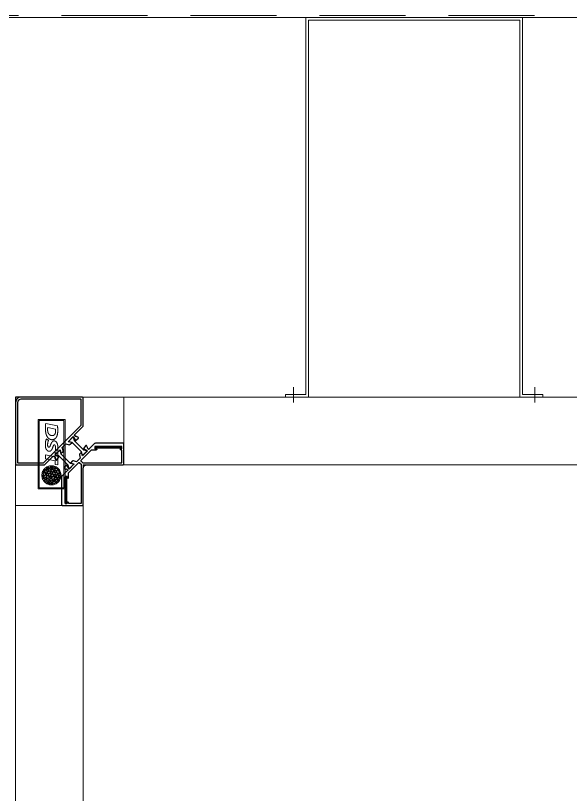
# Model space of a CAD drawing. Header units: millimetres. Extents: x 174875 to 182855, y -330615 to -324972.
# Drawn here: x 178887 to 179296, y -326746 to -326172 of the extents above; entities that cross this region are included whole.
import ezdxf

# ---------------------------------------------------------------- set-up
doc = ezdxf.new("R2010")
doc.units = ezdxf.units.MM
doc.header["$LTSCALE"] = 20
for name, pattern in [('CENTER', [2, 1.25, -0.25, 0.25, -0.25]), ('CENTER2', [28.575, 19.05, -3.175, 3.175, -3.175]), ('HIDDEN2', [4.7625, 3.175, -1.5875]), ('SLD-实线', [0])]:
    doc.linetypes.add(name, pattern=pattern)
doc.layers.get('0').update_dxf_attribs({"lineweight": 15})
for name, color, linetype, lineweight in [('Center', 1, 'CENTER', 9), ('Center2', 1, 'CENTER2', 9), ('from', 7, 'Continuous', 15), ('型材专用图层', 7, 'Continuous', 15), ('粗实线', 7, 'SLD-实线', 25)]:
    doc.layers.add(name, color=color, linetype=linetype, lineweight=lineweight)

# ---------------------------------------------------------------- blocks, each defined once
blk = doc.blocks.new('20230914.152401')
for p, q in [((0, 0), (0, 76)), ((80, 80), (4, 80)), ((80, 30), (80, 80)), ((80, 30), (50, 30)), ((50, 0), (50, 30)), ((50, 0), (0, 0))]:
    blk.add_line(p, q)
blk.add_open_spline([(0, 76), (0.06, 76.53), (0.18, 77.58), (1.11, 78.9), (2.43, 79.82), (3.48, 79.94), (4, 80)], degree=3)
at = {"layer": 'Center2'}
for p, q in [((16.6, 12.36), (16.6, 63.64)), ((16.6, 63.64), (36.6, 63.64)), ((36.6, 63.64), (36.6, 12.36)), ((17.46, 62.78), (35.74, 62.78)), ((17.46, 13.22), (17.46, 62.78)), ((30.95, 58.85), (22.23, 60.6)), ((29.49, 56.35), (23.71, 57.51)), ((35.74, 62.78), (35.74, 13.22)), ((24.24, 48.04), (22.78, 49.27)), ((29.17, 49.45), (28.91, 49.22)), ((29.38, 40.46), (31.1, 40.12)), ((22.11, 37.35), (22.11, 34.5)), ((29.29, 35.91), (22.11, 37.35)), ((22.11, 34.5), (29.29, 33.06)), ((29.29, 39.29), (29.29, 35.91)), ((31.1, 38.93), (29.29, 39.29)), ((31.1, 30), (31.1, 38.93)), ((29.29, 33.06), (29.29, 30.36)), ((29.29, 30.36), (31.1, 30)), ((36.6, 12.36), (16.6, 12.36)), ((35.74, 13.22), (17.46, 13.22))]:
    blk.add_line(p, q, dxfattribs=at)
blk.add_circle((26.5, 22.37), 7.07, dxfattribs=at)
for centre, radius, start, end in [((26.5, 22.37), 6.41, 82.09788, 100.34349), ((26.5, 22.37), 6.41, 169.10756, 169.8032), ((26.5, 22.37), 6.41, 150.28497, 160.98062), ((26.5, 22.37), 6.41, 135.50273, 144.27151), ((14.09, 24.62), 8.15, 340.12069, 359.41558), ((14.09, 24.62), 8.15, 8.25949, 15.91793), ((14.32, 24.51), 8.57, 4.98671, 16.40211), ((14.32, 24.51), 8.57, 345.4556, 356.33145), ((26.5, 22.37), 6.41, 108.57702, 126.01963), ((14.47, 24.54), 10.72, 13.52757, 21.32486), ((14.47, 24.54), 10.72, 353.54483, 6.45025), ((14.1, 24.57), 11.64, 7.84478, 16.67487), ((14.1, 24.57), 11.64, 353.69517, 1.57963), ((14.02, 24.51), 14.01, 15.00987, 17.45405), ((14.02, 24.51), 14.01, 345.97703, 354.74934), ((14.02, 24.51), 14.01, 0.62165, 9.2049), ((14.14, 24.51), 14.53, 10.31311, 16.27072), ((26.5, 22.37), 6.41, 59.94397, 75.71844), ((14.14, 24.51), 14.53, 358.69247, 5.32374), ((26.5, 22.37), 6.41, 47.25913, 52.97627), ((14.56, 24.62), 16.47, 4.23942, 8.56969), ((14.56, 24.62), 16.47, 352.05391, 359.14881), ((14.7, 24.52), 16.92, 352.54627, 357.90201), ((14.7, 24.52), 16.92, 2.22642, 6.17972), ((26.5, 22.37), 6.41, 29.00782, 38.33673), ((26.5, 22.37), 6.41, 14.65487, 23.33312), ((26.5, 22.37), 6.41, 1.34077, 8.75753), ((26.5, 22.37), 6.41, 177.72633, 188.64392), ((26.5, 22.37), 6.41, 194.7058, 203.89246), ((14.09, 24.62), 8.15, 323.47725, 331.51632), ((26.5, 22.37), 6.41, 213.59099, 230.89856), ((14.32, 24.51), 8.57, 324.68922, 335.56325), ((14.47, 24.54), 10.72, 318.15072, 326.27849), ((14.1, 24.57), 11.64, 324.33093, 332.4747), ((14.47, 24.54), 10.72, 333.30582, 346.80944), ((14.1, 24.57), 11.64, 339.14223, 346.80527), ((14.14, 24.51), 14.53, 324.08869, 330.50353), ((14.02, 24.51), 14.01, 331.2041, 340.35732), ((14.14, 24.51), 14.53, 335.37498, 342.04016), ((14.14, 24.51), 14.53, 347.23181, 353.81887), ((14.56, 24.62), 16.47, 330.06691, 335.15534), ((14.7, 24.52), 16.92, 333.13034, 337.32769), ((26.5, 22.37), 6.41, 300.97332, 311.09653), ((14.56, 24.62), 16.47, 340.26122, 347.15166), ((14.7, 24.52), 16.92, 342.13434, 347.40535), ((26.5, 22.37), 6.41, 316.24954, 326.37068), ((26.5, 22.37), 6.41, 332.73381, 338.85903), ((26.5, 22.37), 6.41, 344.12704, 355.80509), ((26.5, 22.37), 6.41, 239.938, 258.38488), ((14.02, 24.51), 14.01, 323.02871, 326.42348), ((26.5, 22.37), 6.41, 264.64097, 280.47229), ((26.5, 22.37), 6.41, 287.21514, 291.37747)]:
    blk.add_arc(centre, radius, start, end, dxfattribs=at)
for points, knots in [([(22.23, 60.6), (22.18, 59.77), (22.08, 58.1), (22.04, 55.6), (22.3, 53.3), (23.01, 51.32), (24.07, 49.74), (25.69, 48.64), (27.44, 48.55), (28.84, 49.06), (29.81, 49.9), (30.45, 51), (31.02, 52.87), (31.26, 55.53), (31.06, 57.74), (30.95, 58.85)], [0, 0, 0, 0, 0.093743, 0.187488, 0.281183, 0.351524, 0.42189, 0.492191, 0.562334, 0.60939, 0.656365, 0.703235, 0.750325, 0.875078, 1, 1, 1, 1]), ([(23.71, 57.51), (23.67, 56.86), (23.58, 55.58), (23.91, 53.62), (24.96, 52.3), (26.11, 51.66), (26.98, 51.59), (27.74, 51.65), (28.55, 52.02), (29.32, 53.04), (29.6, 54.63), (29.53, 55.78), (29.49, 56.35)], [0, 0, 0, 0, 0.140716, 0.280942, 0.421244, 0.49092, 0.562109, 0.609483, 0.656011, 0.750071, 0.874889, 1, 1, 1, 1]), ([(22.78, 49.27), (22.51, 48.54), (21.99, 47.1), (21.96, 45.1), (22.05, 43.49), (22.25, 42.28), (22.82, 41.32), (23.38, 40.56), (24.15, 40.14), (24.92, 40.02), (25.69, 40.21), (26.4, 40.79), (26.98, 41.65), (27.49, 42.92), (27.78, 43.98), (28.23, 44.69), (28.5, 44.83), (28.74, 44.83), (28.96, 44.76), (29.32, 44.3), (29.43, 43.4), (29.41, 42.05), (29.39, 41.06), (29.38, 40.46)], [0, 0, 0, 0, 0.105326, 0.210557, 0.269959, 0.328741, 0.375109, 0.422334, 0.456894, 0.492399, 0.52708, 0.562708, 0.614961, 0.667509, 0.750007, 0.765627, 0.78141, 0.789369, 0.797148, 0.812854, 0.865032, 0.917532, 1, 1, 1, 1]), ([(31.1, 40.12), (31.14, 40.85), (31.24, 42.31), (31.2, 44.16), (30.83, 45.59), (30.39, 46.61), (29.65, 47.46), (28.68, 47.8), (27.81, 47.69), (26.99, 47.11), (26.24, 45.9), (25.76, 44.53), (25.34, 43.53), (25.02, 43.16), (24.81, 43.02), (24.55, 43.02), (24.17, 43.1), (23.86, 43.58), (23.63, 44.4), (23.62, 45.95), (23.99, 47.21), (24.24, 48.04)], [0, 0, 0, 0, 0.105642, 0.211237, 0.26401, 0.316814, 0.369518, 0.421958, 0.457097, 0.491977, 0.562613, 0.656463, 0.703357, 0.715359, 0.726994, 0.738751, 0.750755, 0.781475, 0.812591, 0.875377, 1, 1, 1, 1]), ([(27.33, 47.3), (27.49, 47.43), (27.84, 47.7), (28.68, 47.79), (29.65, 47.46), (30.63, 46.32), (31.18, 44.52), (31.24, 42.32), (31.14, 40.85), (31.1, 40.12)], [0, 0, 0, 0, 0.059082, 0.131482, 0.239528, 0.34812, 0.564768, 0.782336, 1, 1, 1, 1]), ([(24.79, 43.04), (24.79, 43.04), (24.88, 43.05), (24.98, 43.13), (25.06, 43.22), (25.08, 43.24)], [0, 0, 0, 0, 0.039655, 0.70753, 1, 1, 1, 1]), ([(28.19, 44.58), (28.14, 44.52), (27.63, 43.85), (27.35, 42.41), (26.68, 41.02), (26.11, 40.6), (26.03, 40.54)], [0, 0, 0, 0, 0.049887, 0.545355, 0.932005, 1, 1, 1, 1]), ([(20.19, 23.5), (20.49, 23.2), (20.9, 22.77), (21.54, 22.32), (21.68, 22.01), (21.76, 21.85)], [0, 0, 0, 0, 0.5566654, 0.7790892, 1, 1, 1, 1]), ([(21.76, 21.85), (21.66, 22.05), (21.46, 22.44), (20.76, 22.82), (20.41, 23.24), (20.19, 23.5)], [0, 0, 0, 0, 0.280004, 0.562578, 1, 1, 1, 1]), ([(22.24, 24.54), (22.08, 24.4), (21.75, 24.11), (21.16, 23.97), (20.62, 23.86), (20.34, 23.67), (20.21, 23.58)], [0, 0, 0, 0, 0.278304, 0.560383, 0.784062, 1, 1, 1, 1]), ([(20.44, 24.45), (20.72, 24.52), (21.11, 24.6), (21.59, 24.77), (21.81, 24.95), (21.86, 25.12), (21.84, 25.21), (21.8, 25.28), (21.72, 25.36), (21.44, 25.51), (21.16, 25.53), (20.93, 25.54)], [0, 0, 0, 0, 0.314062, 0.437625, 0.561039, 0.60854, 0.631069, 0.653957, 0.702773, 0.752043, 1, 1, 1, 1]), ([(21.3, 26.11), (21.48, 26.09), (21.79, 26.07), (22.05, 25.88), (22.16, 25.79)], [0, 0, 0, 0, 0.55805, 1, 1, 1, 1]), ([(22.16, 25.79), (22.01, 25.9), (21.76, 26.09), (21.44, 26.1), (21.3, 26.11)], [0, 0, 0, 0, 0.560096, 1, 1, 1, 1]), ([(22.55, 26.93), (22.71, 26.83), (23.04, 26.64), (23.61, 26.71), (24.09, 26.71), (24.39, 26.58), (24.57, 26.53), (24.66, 26.41), (24.66, 26.26), (24.62, 26.12), (24.51, 26.03), (24.25, 25.93), (23.68, 25.7), (23.19, 25.43), (22.86, 25.25)], [0, 0, 0, 0, 0.123361, 0.248792, 0.374043, 0.436042, 0.468003, 0.498078, 0.530906, 0.561854, 0.591938, 0.624463, 0.750042, 1, 1, 1, 1]), ([(22.88, 23.96), (23.19, 23.79), (23.66, 23.52), (24.23, 23.25), (24.49, 23.06), (24.6, 22.91), (24.62, 22.81), (24.61, 22.72), (24.57, 22.64), (24.44, 22.53), (24.13, 22.45), (23.51, 22.46), (22.97, 22.4), (22.62, 22.36)], [0, 0, 0, 0, 0.2494467, 0.3742887, 0.4443229, 0.4721389, 0.5003434, 0.5157386, 0.5311693, 0.5636012, 0.6264707, 0.7513308, 1, 1, 1, 1]), ([(22.73, 27.55), (22.92, 27.44), (23.29, 27.23), (24.07, 27.38), (24.58, 27.17), (24.89, 27.05)], [0, 0, 0, 0, 0.274321, 0.562973, 1, 1, 1, 1]), ([(24.89, 27.05), (24.49, 27.18), (23.93, 27.36), (23.16, 27.27), (22.87, 27.46), (22.73, 27.55)], [0, 0, 0, 0, 0.557146, 0.782697, 1, 1, 1, 1]), ([(25.12, 25.75), (24.8, 25.52), (24.32, 25.18), (23.67, 24.95), (23.34, 24.83), (23.2, 24.74), (23.14, 24.67), (23.12, 24.63), (23.12, 24.58), (23.15, 24.53), (23.21, 24.48), (23.32, 24.42), (23.51, 24.32), (23.83, 24.13), (24.44, 23.91), (24.86, 23.56), (25.12, 23.34)], [0, 0, 0, 0, 0.247907, 0.372871, 0.434636, 0.468072, 0.479207, 0.489111, 0.497735, 0.509355, 0.523208, 0.54851, 0.591912, 0.657915, 0.781436, 1, 1, 1, 1]), ([(25.12, 23.34), (24.77, 23.6), (24.26, 23.96), (23.6, 24.27), (23.31, 24.42), (23.18, 24.5), (23.13, 24.55), (23.12, 24.59), (23.12, 24.63), (23.14, 24.67), (23.2, 24.74), (23.28, 24.79), (23.36, 24.82), (23.39, 24.84)], [0, 0, 0, 0, 0.477896, 0.682308, 0.785923, 0.831278, 0.84613, 0.859424, 0.87421, 0.89119, 0.910278, 0.967602, 1, 1, 1, 1]), ([(25.25, 27.91), (25.42, 27.81), (25.76, 27.61), (26.36, 27.67), (26.85, 27.71), (27.18, 27.63), (27.36, 27.56), (27.45, 27.47), (27.48, 27.37), (27.47, 27.29), (27.43, 27.23), (27.32, 27.13), (27.03, 27), (26.38, 26.81), (25.93, 26.42), (25.63, 26.16)], [0, 0, 0, 0, 0.123108, 0.249347, 0.374166, 0.436463, 0.46823, 0.499605, 0.515911, 0.531572, 0.54721, 0.563188, 0.625645, 0.750445, 1, 1, 1, 1]), ([(25.35, 28.67), (25.36, 28.62), (25.4, 28.52), (25.49, 28.4), (25.63, 28.34), (25.93, 28.29), (26.38, 28.34), (26.98, 28.33), (27.36, 28.2), (27.55, 28.14)], [0, 0, 0, 0, 0.064835, 0.125549, 0.188639, 0.250649, 0.500915, 0.752172, 1, 1, 1, 1]), ([(27.55, 28.14), (27.16, 28.24), (26.58, 28.38), (25.93, 28.29), (25.63, 28.34), (25.49, 28.4), (25.4, 28.52), (25.36, 28.62), (25.35, 28.67)], [0, 0, 0, 0, 0.497414, 0.748515, 0.810731, 0.874032, 0.934949, 1, 1, 1, 1]), ([(25.74, 24.89), (26.08, 24.76), (26.6, 24.55), (27.23, 24.41), (27.51, 24.24), (27.66, 24.12), (27.7, 24), (27.7, 23.91), (27.65, 23.83), (27.51, 23.74), (27.2, 23.62), (26.54, 23.6), (26.02, 23.42), (25.67, 23.29)], [0, 0, 0, 0, 0.249064, 0.374289, 0.436847, 0.468145, 0.500637, 0.515855, 0.530657, 0.563345, 0.627767, 0.75222, 1, 1, 1, 1]), ([(27.97, 23.23), (27.59, 23.14), (27.03, 23.01), (26.37, 22.89), (26.07, 22.81), (25.94, 22.74), (25.88, 22.66), (25.84, 22.54), (25.86, 22.39), (25.98, 22.22), (26.3, 22.1), (26.88, 21.76), (27.32, 21.37), (27.61, 21.12)], [0, 0, 0, 0, 0.248338, 0.373091, 0.436219, 0.451697, 0.467201, 0.499295, 0.531164, 0.56123, 0.625683, 0.751021, 1, 1, 1, 1]), ([(27.84, 26.75), (27.52, 26.57), (27.04, 26.3), (26.47, 25.99), (26.19, 25.87), (26.08, 25.77), (26.04, 25.69), (26.04, 25.57), (26.1, 25.43), (26.26, 25.33), (26.57, 25.22), (27.2, 25.08), (27.69, 24.83), (28.02, 24.66)], [0, 0, 0, 0, 0.249909, 0.375069, 0.438615, 0.454061, 0.46952, 0.501531, 0.53276, 0.563412, 0.628159, 0.752211, 1, 1, 1, 1]), ([(26.12, 25.43), (26.12, 25.43), (26.08, 25.46), (26.04, 25.57), (26.04, 25.69), (26.08, 25.77), (26.16, 25.85), (26.24, 25.88), (26.3, 25.91)], [0, 0, 0, 0, 0.026438, 0.247997, 0.475102, 0.584784, 0.694366, 1, 1, 1, 1]), ([(26.06, 26.47), (26.22, 26.61), (26.54, 26.88), (26.97, 26.96), (27.16, 27.06), (27.18, 27.07)], [0, 0, 0, 0, 0.4953764, 0.9473154, 1, 1, 1, 1]), ([(28.43, 27.11), (28.64, 27.3), (29.02, 27.64), (29.5, 27.83), (29.71, 27.91)], [0, 0, 0, 0, 0.558813, 1, 1, 1, 1]), ([(28.6, 25.85), (28.96, 25.71), (29.51, 25.5), (30.19, 25.41), (30.52, 25.3), (30.68, 25.19), (30.75, 25.08), (30.73, 24.98), (30.68, 24.89), (30.54, 24.77), (30.19, 24.73), (29.53, 24.62), (29, 24.35), (28.66, 24.17)], [0, 0, 0, 0, 0.249452, 0.375302, 0.437447, 0.468826, 0.500194, 0.515589, 0.531872, 0.564572, 0.627321, 0.752399, 1, 1, 1, 1]), ([(30.99, 25.83), (30.6, 25.92), (30.03, 26.04), (29.37, 26.2), (29.02, 26.28), (28.87, 26.42), (28.82, 26.58), (28.89, 26.76), (29.1, 26.93), (29.6, 27.14), (30.04, 27.34), (30.36, 27.48)], [0, 0, 0, 0, 0.280931, 0.421163, 0.49239, 0.527607, 0.563084, 0.609783, 0.656414, 0.750349, 1, 1, 1, 1]), ([(31.03, 24.37), (30.68, 24.21), (30.15, 23.98), (29.49, 23.9), (29.16, 23.81), (29.01, 23.68), (28.97, 23.53), (29, 23.38), (29.13, 23.24), (29.44, 23.09), (30.08, 22.89), (30.56, 22.56), (30.87, 22.34)], [0, 0, 0, 0, 0.248577, 0.374047, 0.436803, 0.467904, 0.499543, 0.530751, 0.562272, 0.625132, 0.750641, 1, 1, 1, 1]), ([(29, 23.6), (29.01, 23.62), (29.02, 23.69), (29.12, 23.78), (29.21, 23.81), (29.26, 23.82)], [0, 0, 0, 0, 0.208422, 0.602053, 1, 1, 1, 1]), ([(31.61, 25.18), (31.7, 25.24), (31.85, 25.36), (32.03, 25.44), (32.1, 25.47)], [0, 0, 0, 0, 0.559914, 1, 1, 1, 1]), ([(32.83, 23.34), (32.58, 23.39), (32.12, 23.47), (31.77, 23.77), (31.61, 23.9)], [0, 0, 0, 0, 0.560472, 1, 1, 1, 1]), ([(32.38, 24.9), (32.25, 24.85), (32.06, 24.77), (31.86, 24.67), (31.82, 24.59), (31.81, 24.53), (31.83, 24.44), (31.93, 24.34), (32.09, 24.24), (32.35, 24.12), (32.56, 24.04), (32.7, 23.99)], [0, 0, 0, 0, 0.248565, 0.34302, 0.366269, 0.390168, 0.436962, 0.526057, 0.614231, 0.753183, 1, 1, 1, 1]), ([(32.7, 23.99), (32.52, 24.05), (32.27, 24.15), (31.97, 24.3), (31.83, 24.42), (31.81, 24.53), (31.82, 24.59), (31.84, 24.64), (31.87, 24.66), (31.89, 24.67)], [0, 0, 0, 0, 0.452587, 0.652141, 0.809827, 0.877186, 0.911588, 0.945053, 1, 1, 1, 1]), ([(20.16, 21.4), (20.38, 21.37), (20.69, 21.33), (21.03, 21.33), (21.14, 21.39), (21.19, 21.47), (21.18, 21.68), (20.94, 21.94), (20.5, 22.18), (20.25, 22.45), (20.1, 22.62)], [0, 0, 0, 0, 0.250622, 0.344853, 0.368506, 0.391067, 0.439928, 0.593807, 0.752375, 1, 1, 1, 1]), ([(21.25, 20.73), (21.08, 20.71), (20.76, 20.67), (20.44, 20.72), (20.3, 20.74)], [0, 0, 0, 0, 0.5599407, 1, 1, 1, 1]), ([(23.39, 18.59), (23.01, 18.63), (22.43, 18.68), (21.81, 18.92), (21.41, 18.98), (21.24, 18.87), (21.16, 18.82)], [0, 0, 0, 0, 0.497695, 0.748736, 0.876336, 1, 1, 1, 1]), ([(22.13, 20.96), (22.36, 20.69), (22.71, 20.29), (23.19, 19.9), (23.4, 19.65), (23.45, 19.48), (23.42, 19.36), (23.36, 19.29), (23.28, 19.25), (23.11, 19.24), (22.81, 19.3), (22.21, 19.51), (21.68, 19.54), (21.32, 19.55)], [0, 0, 0, 0, 0.248314, 0.373478, 0.436119, 0.468379, 0.499485, 0.515421, 0.53121, 0.562519, 0.625681, 0.750656, 1, 1, 1, 1]), ([(24.91, 22.1), (24.73, 22), (24.38, 21.79), (23.77, 21.85), (23.25, 21.88), (22.91, 21.76), (22.73, 21.67), (22.65, 21.59), (22.6, 21.51), (22.61, 21.4), (22.71, 21.25), (22.96, 21), (23.49, 20.56), (23.83, 20.06), (24.05, 19.73)], [0, 0, 0, 0, 0.124495, 0.249684, 0.374831, 0.444847, 0.472617, 0.500416, 0.516182, 0.531206, 0.563755, 0.627147, 0.751775, 1, 1, 1, 1]), ([(22.61, 21.48), (22.61, 21.49), (22.61, 21.52), (22.65, 21.6), (22.75, 21.68), (22.84, 21.72), (22.88, 21.74)], [0, 0, 0, 0, 0.056841, 0.24878, 0.677408, 1, 1, 1, 1]), ([(24.43, 19.19), (24.49, 19.02), (24.61, 18.66), (25.09, 18.35), (25.37, 17.98), (25.58, 17.77), (25.68, 17.66), (25.71, 17.6), (25.71, 17.53), (25.69, 17.46), (25.65, 17.4), (25.59, 17.36), (25.53, 17.34), (25.38, 17.34), (25.08, 17.45), (24.63, 17.56), (24.12, 17.81), (23.75, 17.79), (23.56, 17.78)], [0, 0, 0, 0, 0.120959, 0.247219, 0.369096, 0.434264, 0.450529, 0.46566, 0.48072, 0.496925, 0.513097, 0.527942, 0.542454, 0.55778, 0.626918, 0.751418, 0.875626, 1, 1, 1, 1]), ([(23.56, 17.78), (23.92, 17.73), (24.46, 17.64), (24.99, 17.48), (25.16, 17.42)], [0, 0, 0, 0, 0.663644, 1, 1, 1, 1]), ([(27.21, 19.8), (26.83, 19.78), (26.25, 19.73), (25.58, 19.79), (25.24, 19.8), (25.08, 19.75), (25.01, 19.67), (24.97, 19.58), (24.97, 19.46), (25.05, 19.28), (25.31, 19.05), (25.79, 18.59), (26.09, 18.09), (26.29, 17.76)], [0, 0, 0, 0, 0.249641, 0.374875, 0.437498, 0.469119, 0.484623, 0.500559, 0.532025, 0.562619, 0.626984, 0.751989, 1, 1, 1, 1]), ([(25.44, 21.91), (25.72, 21.68), (26.14, 21.34), (26.72, 21.06), (26.97, 20.87), (27.09, 20.75), (27.12, 20.66), (27.12, 20.59), (27.1, 20.54), (27.08, 20.5), (27.01, 20.46), (26.85, 20.46), (26.53, 20.45), (25.89, 20.44), (25.34, 20.43), (24.98, 20.43)], [0, 0, 0, 0, 0.247849, 0.372578, 0.435376, 0.466706, 0.483113, 0.499964, 0.510498, 0.520212, 0.52991, 0.563008, 0.625765, 0.75051, 1, 1, 1, 1]), ([(24.98, 19.56), (24.98, 19.57), (24.98, 19.61), (25.01, 19.67), (25.08, 19.75), (25.16, 19.78), (25.23, 19.78), (25.24, 19.78)], [0, 0, 0, 0, 0.121459, 0.313921, 0.501157, 0.883043, 1, 1, 1, 1]), ([(25.88, 22.38), (25.88, 22.38), (25.85, 22.43), (25.85, 22.54), (25.88, 22.66), (25.94, 22.74), (26.02, 22.79), (26.08, 22.8), (26.13, 22.81)], [0, 0, 0, 0, 0.024585, 0.278089, 0.53338, 0.656711, 0.77983, 1, 1, 1, 1]), ([(27.66, 16.06), (27.45, 16.27), (27.06, 16.64), (26.86, 17.14), (26.78, 17.35)], [0, 0, 0, 0, 0.562133, 1, 1, 1, 1]), ([(29.51, 17.7), (29.12, 17.72), (28.54, 17.74), (27.88, 17.83), (27.56, 17.85), (27.42, 17.82), (27.36, 17.78), (27.32, 17.72), (27.29, 17.6), (27.34, 17.42), (27.5, 17.22), (27.84, 16.82), (28.16, 16.49), (28.4, 16.24)], [0, 0, 0, 0, 0.280736, 0.420975, 0.491184, 0.509412, 0.526933, 0.544177, 0.562303, 0.614978, 0.668206, 0.750463, 1, 1, 1, 1]), ([(27.95, 20.03), (28.05, 19.86), (28.25, 19.53), (28.76, 19.24), (29.18, 19), (29.44, 18.78), (29.56, 18.63), (29.58, 18.5), (29.55, 18.41), (29.46, 18.35), (29.29, 18.32), (28.96, 18.35), (28.3, 18.5), (27.73, 18.47), (27.34, 18.45)], [0, 0, 0, 0, 0.124817, 0.249442, 0.374389, 0.436762, 0.468114, 0.50005, 0.515692, 0.530878, 0.563246, 0.625218, 0.750475, 1, 1, 1, 1]), ([(28.58, 22.94), (28.71, 22.8), (28.98, 22.53), (29.53, 22.3), (29.99, 22.19), (30.3, 22.02), (30.43, 21.88), (30.47, 21.76), (30.45, 21.66), (30.41, 21.57), (30.26, 21.47), (29.92, 21.44), (29.25, 21.46), (28.68, 21.36), (28.3, 21.29)], [0, 0, 0, 0, 0.12385, 0.249765, 0.374988, 0.437326, 0.469501, 0.500888, 0.516585, 0.532518, 0.563818, 0.626617, 0.751957, 1, 1, 1, 1]), ([(30.62, 20.95), (30.25, 20.9), (29.68, 20.82), (29.02, 20.83), (28.69, 20.78), (28.52, 20.68), (28.45, 20.55), (28.45, 20.4), (28.49, 20.26), (28.58, 20.15), (28.82, 19.99), (29.37, 19.71), (29.79, 19.31), (30.06, 19.05)], [0, 0, 0, 0, 0.249115, 0.37408, 0.436601, 0.468121, 0.499016, 0.531319, 0.562704, 0.593329, 0.625143, 0.751672, 1, 1, 1, 1]), ([(28.46, 20.53), (28.46, 20.54), (28.46, 20.59), (28.52, 20.68), (28.63, 20.75), (28.7, 20.76), (28.73, 20.77)], [0, 0, 0, 0, 0.042156, 0.410259, 0.7858, 1, 1, 1, 1]), ([(30.71, 17.54), (30.61, 17.6), (30.44, 17.72), (30.35, 17.91), (30.32, 18)], [0, 0, 0, 0, 0.552498, 1, 1, 1, 1]), ([(31.84, 18.82), (31.65, 18.82), (31.38, 18.84), (31.02, 18.82), (30.82, 18.7), (30.76, 18.56), (30.74, 18.44), (30.82, 18.18), (31, 18.04), (31.13, 17.93)], [0, 0, 0, 0, 0.2811934, 0.4225006, 0.5610579, 0.6081479, 0.6556267, 0.7494162, 1, 1, 1, 1]), ([(30.81, 19.33), (31.07, 19.37), (31.53, 19.44), (31.99, 19.43), (32.2, 19.43)], [0, 0, 0, 0, 0.560029, 1, 1, 1, 1]), ([(32.48, 20.05), (32.22, 20.16), (31.76, 20.36), (31.38, 20.69), (31.22, 20.83)], [0, 0, 0, 0, 0.5601704, 1, 1, 1, 1]), ([(31.48, 22.32), (31.74, 22.4), (32.21, 22.53), (32.69, 22.52), (32.91, 22.52)], [0, 0, 0, 0, 0.560182, 1, 1, 1, 1]), ([(32.91, 22.52), (32.63, 22.52), (32.15, 22.52), (31.69, 22.38), (31.48, 22.32)], [0, 0, 0, 0, 0.55944, 1, 1, 1, 1]), ([(32.89, 21.9), (32.64, 21.89), (32.27, 21.88), (31.85, 21.78), (31.66, 21.67), (31.56, 21.6), (31.52, 21.51), (31.54, 21.4), (31.61, 21.29), (31.75, 21.12), (32.12, 20.89), (32.44, 20.72), (32.66, 20.61)], [0, 0, 0, 0, 0.249317, 0.372099, 0.435542, 0.467394, 0.495392, 0.529362, 0.568384, 0.629217, 0.751244, 1, 1, 1, 1]), ([(25.69, 16.77), (25.32, 16.8), (24.65, 16.86), (23.98, 17.19), (23.57, 17.18), (23.43, 17.13), (23.34, 17.06), (23.28, 16.96), (23.28, 16.88), (23.29, 16.82)], [0, 0, 0, 0, 0.4170687, 0.7482125, 0.8109013, 0.8735668, 0.9056806, 0.937199, 1, 1, 1, 1]), ([(23.29, 16.82), (23.28, 16.88), (23.28, 16.96), (23.34, 17.06), (23.42, 17.13), (23.5, 17.15), (23.56, 17.17)], [0, 0, 0, 0, 0.340471, 0.511345, 0.685448, 1, 1, 1, 1])]:
    blk.add_open_spline(points, degree=3, knots=knots, dxfattribs=at)
at = {"layer": 'Defpoints', "color": 251}
blk.add_lwpolyline([(4, 80), (0, 80), (0, 74.97)], dxfattribs=at)
blk = doc.blocks.new('新型材三通')
at = {"layer": '粗实线'}
h = blk.add_hatch(dxfattribs=at)
h.set_pattern_fill('ANSI31', color=1, scale=0.2, style=0)
h.set_pattern_definition([(45, (-36338.5513, 13786.73324), (-0.449012806, 0.449012806), [])])
h.paths.add_polyline_path([(37.5, 78.4), (36.5, 78.4), (36.5, 59.3), (37.5, 59.3)])
h.paths.add_polyline_path([(78.4, 36.5), (78.4, 37.5), (58.7, 37.5), (58.7, 36.5)])
at = {"layer": '型材专用图层', "color": 8, "lineweight": 5, "ltscale": 5}
for p, q in [((0, 49.2), (0, 50)), ((0.8, 50), (0, 50)), ((0, 4), (0, 0)), ((4, 0), (0, 0)), ((49.2, 0), (50, 0)), ((50, 0.8), (50, 0))]:
    blk.add_line(p, q, dxfattribs=at)
at = {"layer": '粗实线'}
for points in [[(37.19, 53.09), (35.78, 52.44, 0.548619), (35.71, 51.93), (37.84, 50.15), (39.52, 53.07), (43.3, 49.29), (40.8, 48.68, 0.585258), (40.71, 48.35), (41.72, 47.34, 0.261625), (42.66, 47.07), (44.96, 47.63), (47.63, 44.96), (44.96, 47.63), (47.63, 44.96), (47.07, 42.66, 0.261625), (47.34, 41.72), (48.35, 40.71, 0.585258), (48.68, 40.8), (49.29, 43.3), (53.07, 39.52), (50.15, 37.84), (51.93, 35.71, 0.548619), (52.44, 35.78), (53.09, 37.19, 0.315299), (53.05, 37.41), (53.01, 37.46, -0.414214), (53.01, 37.74), (53.72, 38.45, -0.414214), (54.14, 38.45), (58.35, 34.24, 0.198936), (58.92, 34), (65.3, 34), (79.2, 34, 0.414214), (80, 34.8), (80, 49.2, 0.414214), (79.2, 50), (64.7, 50), (52.5, 50, -0.414214), (50, 52.5), (50, 65.3), (50, 79.2, 0.414214), (49.2, 80), (34.8, 80, 0.414214), (34, 79.2), (34, 64.7), (34, 58.92, 0.198912), (34.24, 58.35), (38.45, 54.14, -0.414214), (38.45, 53.72), (37.74, 53.01, -0.414214), (37.46, 53.01), (37.41, 53.05, 0.315299)], [(36.5, 58.61, 0.414214), (36.6, 58.51), (37.9, 58.51, 0.414214), (38, 58.61), (38, 59.41, -0.414214), (38.5, 59.91, -0.414214), (39, 59.41), (39, 56.19, 0.198912), (39.23, 55.62), (46.46, 48.4, 0.414424), (47.31, 48.4), (48.32, 49.37, 0.200991), (48.5, 49.79), (48.5, 78, 0.414214), (48, 78.5), (39.2, 78.5, 0.414214), (39, 78.3), (39, 77.9, -0.414214), (38.5, 77.4, -0.414214), (38, 77.9), (38, 78.4, 0.414214), (37.9, 78.5), (36.6, 78.5, 0.414214), (36.5, 78.4)], [(0.8, 50, 0.414214), (0, 49.2), (0, 4, 0.414214), (4, 0), (49.2, 0, 0.414214), (50, 0.8), (50, 20.9, 0.198912), (49.71, 21.61), (43.5, 27.81, -0.414214), (43.5, 28.23), (44.38, 29.11, -0.414214), (44.67, 29.11), (44.71, 29.07, 0.315299), (44.94, 29.03), (46.35, 29.69, 0.548619), (46.42, 30.19), (44.29, 31.98), (42.6, 29.06), (38.82, 32.84), (41.32, 33.44, 0.585258), (41.42, 33.78), (40.41, 34.79, 0.261625), (39.47, 35.05), (37.17, 34.49), (34.49, 37.17), (35.05, 39.47, 0.261625), (34.79, 40.41), (33.78, 41.42, 0.585258), (33.44, 41.32), (32.84, 38.82), (29.06, 42.6), (31.98, 44.29), (30.19, 46.42, 0.548619), (29.69, 46.35), (29.03, 44.94, 0.315299), (29.07, 44.71), (29.11, 44.67, -0.414214), (29.11, 44.38), (28.23, 43.5, -0.414214), (27.81, 43.5), (21.61, 49.71, 0.198912), (20.9, 50)]]:
    blk.add_lwpolyline(points, format="xyb", close=True, dxfattribs=at)
blk.add_lwpolyline([(36.5, 59.3), (37.5, 59.3), (37.5, 78.4), (36.5, 78.4)], close=True, dxfattribs=at)
at = {"layer": '粗实线', "color": 1}
for points in [[(33.43, 41.72, 0.131829), (33.36, 41.59), (32.87, 39.78, -0.125779), (32.82, 39.7), (32.68, 39.55, -0.414214), (32.11, 39.55), (29.71, 41.95, -0.414214), (29.71, 42.52), (29.85, 42.67, -0.125778), (29.94, 42.72), (31.74, 43.2, 0.131829), (31.88, 43.28), (38.85, 50.25, 0.131829), (38.93, 50.38), (39.41, 52.19, -0.125778), (39.46, 52.27), (39.61, 52.42, -0.414214), (40.17, 52.42), (42.58, 50.01, -0.414214), (42.58, 49.45), (42.43, 49.3, -0.125779), (42.34, 49.25), (40.54, 48.77, 0.131829), (40.4, 48.69), (33.38, 41.66)], [(39.55, 32.68), (39.7, 32.82, -0.125779), (39.78, 32.87), (41.59, 33.36, 0.131829), (41.72, 33.43), (48.69, 40.4, 0.131829), (48.77, 40.54), (49.25, 42.34, -0.125779), (49.3, 42.43), (49.45, 42.58, -0.414214), (50.01, 42.58), (52.42, 40.17, -0.414214), (52.42, 39.61), (52.27, 39.46, -0.125778), (52.19, 39.41), (50.38, 38.93, 0.131829), (50.25, 38.85), (43.28, 31.88, 0.131829), (43.2, 31.74), (42.72, 29.94, -0.125778), (42.67, 29.85), (42.52, 29.71, -0.414214), (41.95, 29.71), (39.55, 32.11)]]:
    blk.add_lwpolyline(points, format="xyb", dxfattribs=at)
at = {"layer": '粗实线'}
for points in [[(47.56, 21.63), (20.98, 48.21, 0.198912), (20.28, 48.5), (2, 48.5, 0.414214), (1.5, 48), (1.5, 4, 0.414214), (4, 1.5), (48, 1.5, 0.414214), (48.5, 2), (48.5, 20.28, 0.198912), (48.21, 20.98), (21.63, 47.56)], [(59.4, 39.07), (56.11, 39.07, -0.198912), (55.55, 39.3), (48.4, 46.46, -0.414424), (48.4, 47.31), (49.37, 48.32, -0.200991), (49.79, 48.5), (78, 48.5, -0.414214), (78.5, 48), (78.5, 39.2, -0.414214), (78.3, 39), (77.9, 39, 0.414214), (77.4, 38.5, 0.414214), (77.9, 38), (78.4, 38, -0.414214), (78.5, 37.9)], [(59.4, 39.07, -0.414214), (59.9, 38.57, -0.414214), (59.4, 38.07), (58.6, 38.07, 0.414214), (58.5, 37.97), (58.5, 36.7, 0.414239), (58.7, 36.5)], [(78.4, 36.5), (58.7, 36.5), (58.7, 37.5), (78.4, 37.5), (78.4, 36.5, 0.414214), (78.5, 36.6), (78.5, 37.9)]]:
    blk.add_lwpolyline(points, format="xyb", dxfattribs=at)
at = {"layer": '粗实线', "color": 1}
blk.add_arc((39.83, 32.39), 0.4, 135, 225, dxfattribs=at)
blk = doc.blocks.new('DST231063 CFAL-2500R  fdjhrtdhrdt')
blk.add_line((147841.29, -58842.73), (149223.29, -58842.73))
at = {"color": 2, "linetype": 'HIDDEN2'}
blk.add_line((147842.79, -58844.23), (149221.79, -58844.23), dxfattribs=at)
blk = doc.blocks.new('20250611.132637')
for p, q in [((175, 283.93), (15, 283.93)), ((15, 5.93), (15, 283.93)), ((173, 281.93), (17, 281.93)), ((17, 3.93), (17, 281.93)), ((173, 3.93), (173, 281.93)), ((175, 5.93), (175, 283.93)), ((15, 5.93), (0, 5.93)), ((0, 5.93), (0, 3.93)), ((190, 5.93), (175, 5.93)), ((190, 5.93), (190, 3.93)), ((190, 5.93), (190, 3.93)), ((17, 3.93), (0, 3.93)), ((190, 3.93), (173, 3.93))]:
    blk.add_line(p, q)
at = {"layer": 'Center'}
for p, q in [((6, 0), (6, 11.25)), ((184, 0), (184, 11.25))]:
    blk.add_line(p, q, dxfattribs=at)

msp = doc.modelspace()

# ---------------------------------------------------------------- linework, layer by layer
at = {"layer": 'from'}
for points in [[(181286.842, -327203.005), (178886.842, -327203.005), (178886.842, -326453.005), (181286.842, -326453.005)], [(181236.842, -327153.005), (178936.842, -327153.005), (178936.842, -326503.005), (181236.842, -326503.005)]]:
    msp.add_lwpolyline(points, close=True, dxfattribs=at)

# ---------------------------------------------------------------- block references
msp.add_blockref('20230914.152401', (178886.842, -326533.009))
for name, p, rotation in [('DST231063 CFAL-2500R  fdjhrtdhrdt', (327588.981, -385015.731), 180), ('新型材三通', (178886.842, -326453.005), 270)]:
    msp.add_blockref(name, p, dxfattribs=dict(at, rotation=rotation))
msp.add_blockref('20250611.132637', (179086.086, -326456.935), dxfattribs=at)

doc.saveas('drawing.dxf')
